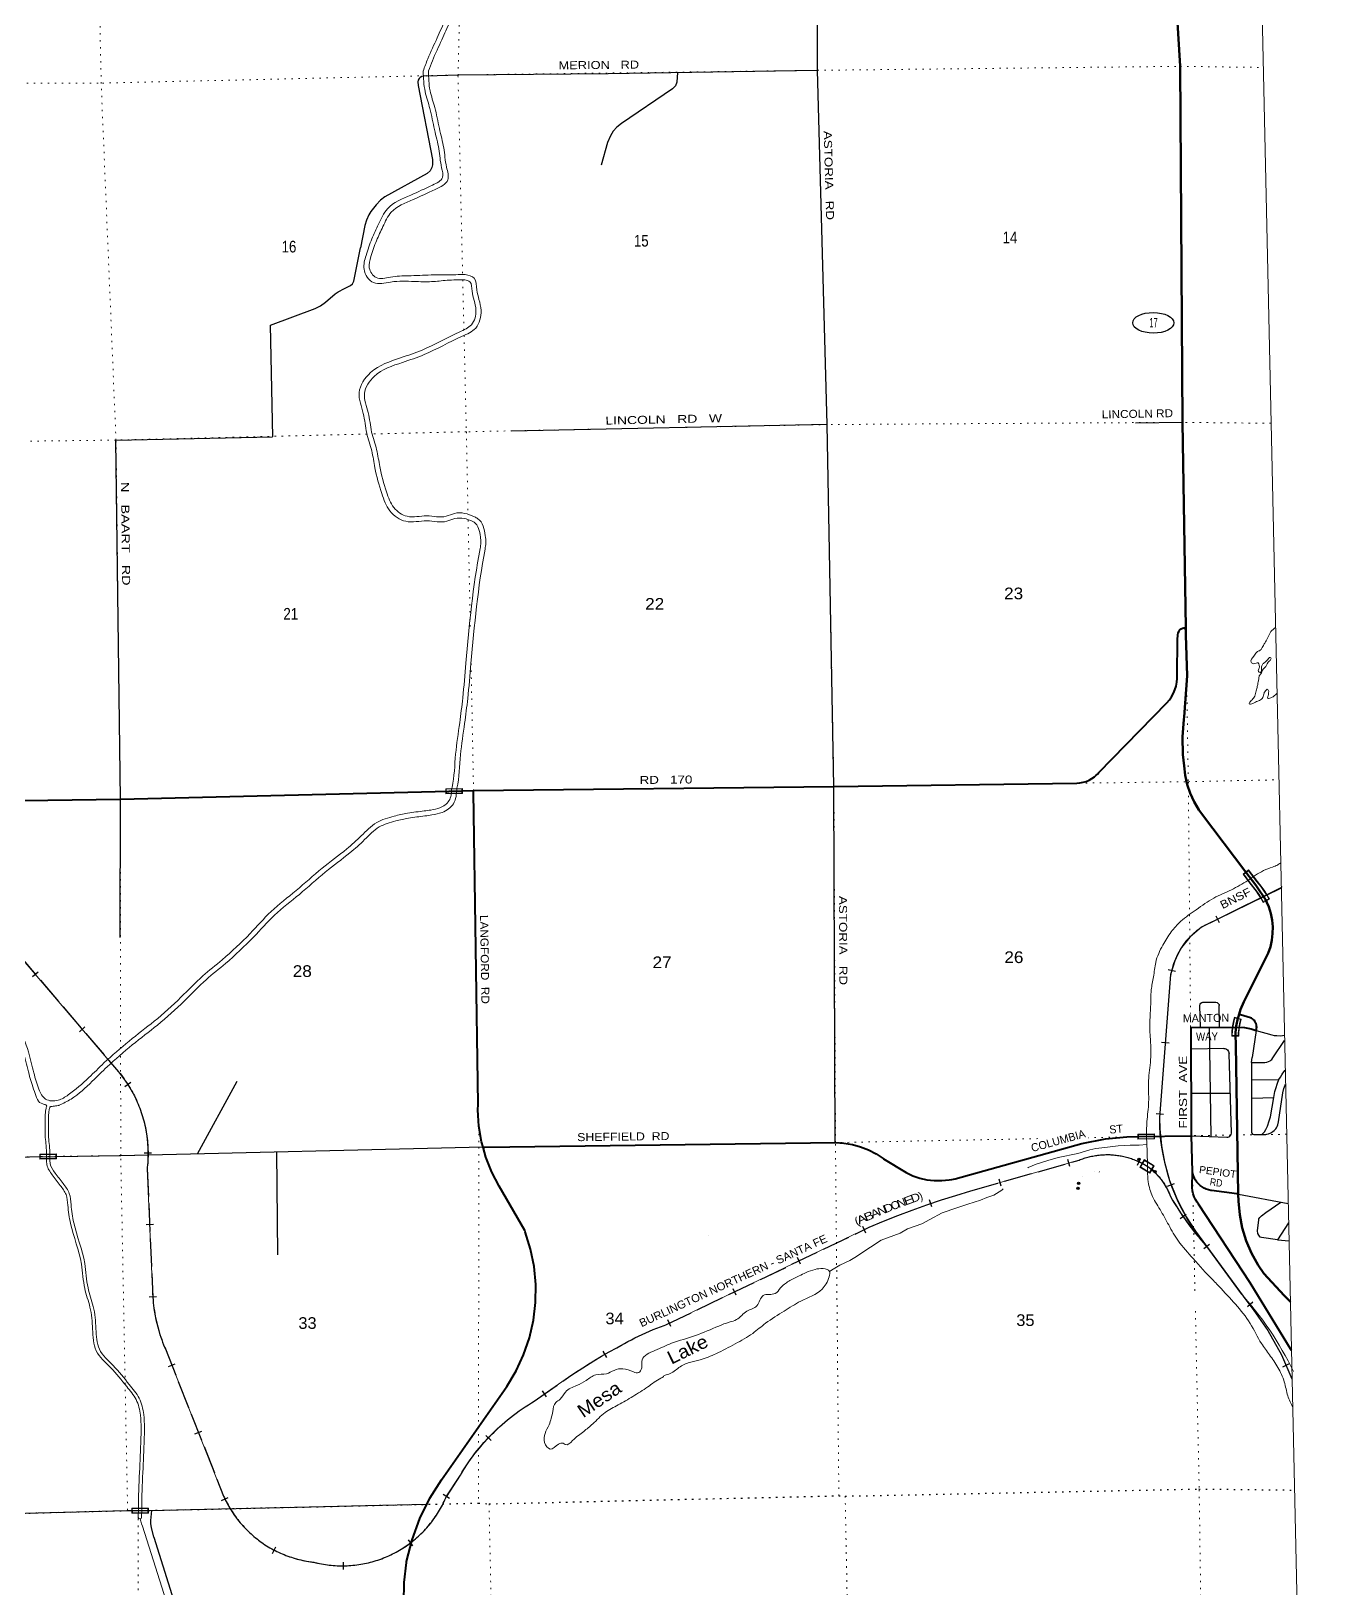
# Model space of a CAD drawing. Header units: feet. Extents: x 250644 to 505285, y -364975 to -177792.
# Drawn here: x 485836 to 505285, y -339569 to -316215 of the extents above; entities that cross this region are included whole.
import ezdxf
from ezdxf.enums import TextEntityAlignment as Align

# ---------------------------------------------------------------- set-up
doc = ezdxf.new("R2010")
doc.units = ezdxf.units.FT
doc.header["$LTSCALE"] = 70
doc.header["$PDMODE"] = 32
doc.header["$PDSIZE"] = 35
doc.linetypes.add('DOTTED', pattern=[1.5, 0.3, -1.2])
doc.linetypes.add('LONG_DASHED', pattern=[7.5, 6, -1.5])
for name, color, linetype, lineweight in [('17', 7, 'Continuous', 25), ('23', 7, 'Continuous', 70), ('25', 7, 'Continuous', 25), ('26', 7, 'Continuous', 40), ('29', 7, 'Continuous', 25), ('31', 7, 'Continuous', 13), ('34', 7, 'Continuous', 25), ('39', 7, 'Continuous', 13), ('4', 7, 'Continuous', 13), ('59', 7, 'Continuous', 13), ('6', 7, 'DOTTED', 25), ('61', 7, 'Continuous', 13), ('63', 7, 'Continuous', 25), ('7', 7, 'DOTTED', 13)]:
    doc.layers.add(name, color=color, linetype=linetype, lineweight=lineweight)
for name, color, linetype in [('27', 7, 'Continuous'), ('30', 7, 'Continuous'), ('41', 7, 'Continuous')]:
    doc.layers.add(name, color=color, linetype=linetype)

msp = doc.modelspace()

# ---------------------------------------------------------------- linework, layer by layer
at = {"layer": '17'}
msp.add_ellipse((502667.07, -320587.94), major_axis=(-309.24, 1), ratio=0.500121, dxfattribs=at)
at = {"layer": '23'}
for points in [[(503155.08, -325157.84), (503104.83, -322079.92), (503069.48, -316742.37), (502967.77, -315103.2)], [(503953.85, -330954.47), (503975.23, -330885.07), (504025.65, -330767.02), (504324.87, -330168.5), (504347.54, -330128.04), (504390, -330036.53), (504422.67, -329941.08), (504445.17, -329842.74), (504457.28, -329742.59), (504458.85, -329641.72), (504449.86, -329541.23), (504430.43, -329442.24), (504400.75, -329345.82), (504371.82, -329278.03), (504358.28, -329246.31), (504203.37, -329017.97), (504055.82, -328823.26), (503389.01, -327943.91), (503351.26, -327890.09), (503279.55, -327769.04), (503220.88, -327641.15), (503175.91, -327507.84), (503145.11, -327370.55), (503128.83, -327230.8), (503110.08, -327059.18), (503104.32, -326797.16), (503125.98, -326535.98), (503131.46, -326493.77), (503176.28, -325881.93), (503156.89, -325268.76), (503155.08, -325157.84)], [(503942.28, -333651.22), (503903.88, -331419.43), (503903.47, -331395.68), (503902.81, -331369.43), (503901.25, -331307.03), (503901.2, -331226.31), (503912.02, -331132.59), (503935.69, -331014.74), (503942.98, -330989.74), (503953.85, -330954.47)], [(504723.35, -335268.02), (504629.16, -335172.83), (504327.43, -334839.56), (504241.48, -334714.55), (504142.44, -334537.81), (504062.41, -334351.69), (504002.28, -334158.23), (503962.7, -333959.54), (503944.11, -333757.8), (503942.28, -333651.22)]]:
    msp.add_lwpolyline(points, dxfattribs=at)
at = {"layer": '25'}
msp.add_lwpolyline([(503105.2, -325165.43), (503123.85, -325169.47), (503135.34, -325175.66), (503146.83, -325185.39), (503155.9, -325207.83)], dxfattribs=at)
at = {"layer": '26'}
msp.add_line((492304.75, -327604.34), (492471.77, -327600.26), dxfattribs=at)
for points in [[(492471.77, -327600.26), (497876.53, -327540.51), (501519.15, -327491.03), (501566.87, -327486.55), (501613.85, -327477.1), (501659.6, -327462.8), (501703.59, -327443.79), (501745.36, -327420.29), (501784.45, -327392.55), (501802.73, -327376.46), (501827.82, -327353.48), (501852.13, -327328.57), (502871.04, -326284.72), (502908.93, -326240.95), (502942.04, -326193.47), (502970, -326142.79), (502992.51, -326089.46), (503009.32, -326034.07), (503020.25, -325977.22), (503025.18, -325919.55), (503024.05, -325861.67), (503022.69, -325845.88), (503029.37, -325364.37), (503029.72, -325339.25), (503035.76, -325264.18), (503041.92, -325234.39), (503054.24, -325210.76), (503067.19, -325192.94), (503083.24, -325177.92), (503104.54, -325165.57), (503127.01, -325160.88), (503155.08, -325157.84)], [(473019.32, -328020.16), (476266.39, -327903.96), (481725.14, -327805.67), (487173.99, -327729.55), (492304.88, -327604.33)], [(492615.21, -332947.41), (492592.82, -332867.29), (492552.77, -332630.8), (492537.65, -332391.43), (492538.5, -332299.96), (492472.12, -327625.26), (492471.77, -327600.26)], [(503241.99, -332774.66), (503236.36, -331154.3), (503854.7, -331146.14)], [(503854.7, -331146.14), (504036.07, -331151.59), (504111.79, -331165.87), (504134.98, -331171.91), (504209.93, -331196.14), (504210.52, -331194.31), (504214.57, -331178.84), (504216.98, -331163.02), (504217.72, -331147.04), (504216.79, -331131.08), (504214.19, -331115.29), (504209.96, -331099.87), (504204.14, -331084.97), (504196.79, -331070.76), (504188, -331057.39), (504177.86, -331045.02), (504166.48, -331033.78), (504153.99, -331023.79), (504140.53, -331015.15), (504126.23, -331007.98), (503976.32, -330961.45), (503953.85, -330954.47)], [(492615.21, -332947.41), (492639.56, -332947.09), (497899.82, -332878.15), (498027.31, -332886.21), (498153.25, -332907.56), (498276.28, -332941.95), (498395.03, -332989.01), (498508.22, -333048.24), (498614.59, -333118.96), (498618.87, -333122.16), (498957.89, -333328.65), (499058.81, -333374.93), (499164.01, -333410.41), (499272.35, -333434.69), (499382.63, -333447.52), (499493.65, -333448.75), (499604.19, -333438.37), (499643.79, -333431.29), (499668.89, -333426.8), (499693.79, -333419.86), (501593.11, -332890.57), (501950.26, -332821.54), (502270.5, -332791.92), (502436.24, -332788.98), (503241.99, -332774.66)], [(503942.28, -333651.22), (503918.36, -333647.94), (503539.09, -333595.95), (503529.16, -333594.36), (503494.88, -333586.5), (503461.62, -333575.09), (503429.72, -333560.27), (503399.56, -333542.2), (503371.44, -333521.07), (503345.69, -333497.12), (503322.58, -333470.61), (503302.37, -333441.83), (503285.28, -333411.09), (503271.5, -333378.74), (503261.18, -333345.12), (503254.42, -333310.61), (503241.99, -332774.66)], [(491426.28, -339773.27), (491430.04, -339472.85), (491465.19, -339174.47), (491467.63, -339160.45), (491550.68, -338831.67), (491667.63, -338513.37), (491817.22, -338209.04), (491989.52, -337933.82), (492972.34, -336533.28), (493109.81, -336302.31), (493222.38, -336058.23), (493308.82, -335803.73), (493368.19, -335541.58), (493399.83, -335274.67), (493403.39, -335005.91), (493378.85, -334738.25), (493326.45, -334474.62), (493246.79, -334217.91), (493239.31, -334197.88), (492856.9, -333533.82), (492745.73, -333321.28), (492657.38, -333098.29), (492615.21, -332947.41)], [(504739.38, -335996.39), (504119.72, -334979.19), (503343.61, -333800.14), (503324.26, -333773.01), (503300.64, -333732.71), (503281.37, -333690.16), (503266.65, -333645.82), (503256.64, -333600.19), (503251.46, -333553.77), (503254.42, -333310.61)]]:
    msp.add_lwpolyline(points, dxfattribs=at)
at = {"layer": '29'}
for p, q in [((497774.23, -322113.05), (493040.89, -322214.31)), ((503104.83, -322079.92), (502399.64, -322092.87)), ((503373.51, -331150.87), (503363.74, -330823.78)), ((503658.51, -331150.85), (503654.3, -330821.82)), ((503537.43, -332784.65), (503509.86, -331151.93)), ((504209.93, -331196.14), (504148.05, -331603.59)), ((504458.11, -331609.43), (504637.03, -331346.53)), ((503724.58, -331466.14), (503240.67, -331478.7)), ((503840.12, -332736.24), (503802.85, -331540.14)), ((504139.26, -331678.59), (504148.05, -331603.59)), ((504139.26, -331678.59), (504138.34, -331939.02)), ((488331.85, -333046.66), (488923.6, -331958.69)), ((504137.62, -331939.03), (504139.71, -332708.16)), ((504138.34, -331939.02), (504551.56, -331932.6)), ((503236.76, -332135.41), (503821.48, -332137.98)), ((504142.83, -332210.06), (504474.43, -332203.68)), ((503241.99, -332774.66), (503768.6, -332797.1)), ((487179.24, -333073.34), (492615.58, -332944.01)), ((489513.74, -333018.92), (489528.55, -334561.12)), ((486212.62, -333085.45), (487179.24, -333073.34)), ((503943.36, -333651.37), (504690.8, -333789.07)), ((504697.19, -334079.76), (504531.6, -334334.04)), ((495995.43, -334275.55), (495995.44, -334275.55)), ((504531.6, -334334.04), (504703.2, -334352.64))]:
    msp.add_line(p, q, dxfattribs=at)
for points in [[(491761.04, -316886.29), (492251.99, -316871.96), (494488.26, -316850.36), (497628.55, -316802.37), (497627.48, -315219.82)], [(491761.04, -316886.29), (491722.46, -316890.69), (491697.98, -316897.08), (491670.3, -316909.86), (491655.38, -316923.71), (491641.55, -316948.21), (491637.29, -316975.91), (491642.61, -317030.23), (491855.53, -318138.02), (491857.67, -318217.9), (491847.02, -318257.32), (491821.47, -318307.38), (491774.62, -318346.79), (491140.1, -318700.43), (491076.23, -318750.5), (491012.35, -318819.73), (490929.31, -318920.93), (490901.63, -318968.85), (490863.3, -319048.74), (490842.01, -319126.5), (490773.87, -319463.1)], [(495528.62, -316836.49), (495519.97, -316981.23), (495498.68, -317036.63), (495456.09, -317079.23), (494689.57, -317599.03), (494621.43, -317656.56), (494563.94, -317716.21), (494523.49, -317784.38), (494480.9, -317884.5), (494387.21, -318225.36)], [(497897.24, -332873.73), (497876.53, -327540.51), (497774.23, -322113.05), (497628.55, -316802.37)], [(490096.35, -320373.22), (490177.68, -320331.22), (490252.2, -320275.83), (490396.99, -320154.4), (490441.7, -320124.58), (490535.39, -320075.58), (490626.95, -320026.58), (490654.63, -320003.15), (490675.92, -319962.67), (490773.87, -319463.1)], [(489458.78, -322297.51), (489426.95, -320620.88), (490096.35, -320373.22)], [(487172.04, -329803.64), (487173.99, -327729.55), (487108.17, -322346.02), (489456.22, -322297.56)], [(503363.74, -330823.78), (503368.46, -330801.98), (503380.17, -330786.01), (503396.14, -330776.42), (503409.98, -330774.29), (503605.87, -330772.16), (503626.1, -330777.48), (503642.07, -330791.33), (503652.72, -330807.31), (503654.3, -330821.82)], [(504209.93, -331196.14), (504446.93, -331264.28), (504482.07, -331270.67), (504521.46, -331274.93), (504571.5, -331275.99), (504604.5, -331273.86), (504635.3, -331267.92)], [(503724.58, -331466.14), (503740.01, -331468.22), (503753.85, -331473.01), (503766.1, -331479.94), (503778.87, -331490.05), (503794.31, -331511.89), (503800.7, -331525.74), (503802.85, -331540.14)], [(504139.26, -331678.59), (504338.34, -331676.49), (504368.15, -331671.17), (504395.17, -331663.58), (504418.6, -331650.8), (504429.9, -331642.41), (504442.8, -331630.04), (504458.11, -331609.43)], [(504551.56, -331932.6), (504574.16, -331895.36), (504593.32, -331863.4), (504612.49, -331836.77), (504646.89, -331794.26)], [(504295.75, -332757.65), (504356.45, -332756.05), (504371.35, -332753.38), (504396.91, -332745.93), (504427.78, -332732.08), (504459.19, -332713.97), (504481.01, -332695.86), (504504.43, -332671.89), (504515.08, -332657.51), (504523.59, -332639.41), (504533.71, -332614.37), (504545.95, -332568.04), (504611.96, -332133.45), (504624.73, -332069.54), (504632.72, -332043.42), (504651.49, -332003.19)], [(504474.43, -332203.68), (504492.18, -332112.66), (504504.96, -332066.86), (504530.51, -331985.9), (504551.56, -331932.6)], [(504295.75, -332757.65), (504334.09, -332715.04), (504356.45, -332680.95), (504379.87, -332630.89), (504407.55, -332553.13), (504424.58, -332491.35), (504474.43, -332203.68)], [(503768.6, -332797.1), (503784.2, -332795.99), (503799.64, -332792.26), (503815.61, -332783.21), (503825.19, -332773.09), (503834.77, -332756.04), (503840.12, -332736.24)], [(504139.71, -332708.16), (504142.45, -332726.76), (504145.64, -332738.48), (504155.22, -332750.19), (504161.61, -332753.39), (504173.32, -332756.58), (504295.75, -332757.65)], [(477707.71, -333225.74), (481764.49, -333141.2), (486214.26, -333085.44)], [(504531.6, -334334.04), (504290.46, -334302.72), (504269.16, -334294.2), (504250, -334268.63), (504235.1, -334243.07), (504228.71, -334202.59), (504247.87, -334036.42), (504252.13, -334021.51), (504264.91, -334000.2), (504292.59, -333976.77), (504356.47, -333927.77), (504580.04, -333772.25)], [(478715.97, -338587.72), (481860.35, -338510.46), (482126.29, -338527.89), (487277.98, -338394.67), (487591.72, -338392.94), (491768.13, -338301.31)], [(487675.41, -338793.26), (487639.39, -338650.85), (487630.87, -338595.46), (487633, -338544.33), (487648.04, -338391.7)], [(487675.41, -338793.26), (488725.59, -342135.63), (488733.85, -342212.9), (488731.64, -342426.78)]]:
    msp.add_lwpolyline(points, dxfattribs=at)
at = {"layer": '31'}
for p, q in [((485963.76, -333052.35), (486213.74, -333048.82)), ((486213.74, -333048.82), (486214.8, -333123.81)), ((487345.81, -338436.45), (487344.85, -338361.46)), ((487595.79, -338433.28), (487345.81, -338436.45))]:
    msp.add_line(p, q, dxfattribs=at)
for points in [[(486214.8, -333123.81), (485964.82, -333127.34), (485963.76, -333052.35)], [(487344.85, -338361.46), (487594.83, -338358.29), (487595.79, -338433.28)]]:
    msp.add_lwpolyline(points, dxfattribs=at)
for points in [[(485971.86, -333060.23), (486205.85, -333056.92), (486206.69, -333115.92), (485972.7, -333119.23)], [(487586.93, -338366.38), (487587.69, -338425.38), (487353.7, -338428.35), (487352.94, -338369.35)]]:
    msp.add_lwpolyline(points, close=True, dxfattribs=at)
at = {"layer": '34', "lineweight": 13}
for p, q in [((504600.31, -329041.99), (503595.13, -329545.02)), ((485632.95, -330045.71), (487146.35, -331818.45)), ((502916.65, -330503.64), (502758.05, -332533.03)), ((499932.34, -333603.01), (501554.69, -333141.87)), ((487574.44, -333267.39), (487655.42, -335076.22)), ((501611.59, -333391.26), (501611.59, -333391.25)), ((501782.56, -333315.06), (501782.56, -333315.05)), ((501853.87, -333319.39), (501859.1, -333310.94)), ((501533.13, -333535.92), (501533.12, -333535.92)), ((495355.02, -335612.98), (498407.03, -334147.82)), ((503227.2, -334106.2), (503967.76, -335127.23)), ((487848.56, -335972.54), (488722.01, -338179.49)), ((493379.8, -336757.36), (493945.68, -336361.82)), ((492063.63, -338188.34), (492274.35, -337863.55))]:
    msp.add_line(p, q, dxfattribs=at)
at = {"layer": '34'}
for p, q in [((503603.23, -329478.22), (503652.73, -329577.14)), ((502890.97, -330284.06), (502998.92, -330308.18)), ((502792.47, -331372.45), (502902.74, -331381.07)), ((502711.53, -332441.6), (502821.81, -332450.22)), ((502880.7, -333530.1), (502984.66, -333492.32)), ((503422.85, -334467.07), (503512.39, -334402.13)), ((503972.3, -335130.56), (503972.96, -335131.28)), ((504077.71, -335337.21), (504162.24, -335265.87)), ((504611.79, -336240.34), (504709.92, -336189.29))]:
    msp.add_line(p, q, dxfattribs=at)
msp.add_lwpolyline([(504584.36, -329065.62), (503390.4, -329650.08), (503213.52, -329799.43), (503090.07, -329954.3), (503034.79, -330052.02), (502988.73, -330151.58), (502926.08, -330356.22), (502762.09, -332502.29), (502763.94, -332671.89), (502789.73, -332928.19), (502837.64, -333173.38), (502911.33, -333444.42), (503025.57, -333733.88), (503160.07, -333992), (503300.1, -334207.71), (504016.85, -335179.31), (504177.16, -335397.81), (504387.21, -335694.65), (504589.89, -336059.7), (504747.41, -336418.3)], dxfattribs=at)
at = {"layer": '34', "lineweight": 13}
for centre, radius, start, end in [((503974.3, -330532.79), 1058.05, 110.99992, 178.42085), ((485677.54, -333040.12), 1910.46, 353.16785, 39.75175), ((505715.17, -332507.69), 2957.23, 180.49081, 212.72041), ((501975.64, -334179.03), 1119.33, 56.26096, 112.09081), ((502032.46, -334008.39), 947.08, 20.63851, 53.38457), ((503614.87, -346320.64), 13240.06, 106.14895, 113.16246), ((506664.98, -331553.83), 4304.86, 209.51422, 221.81332), ((489983.51, -335043.53), 2328.31, 180.80445, 203.51599), ((500530.35, -338309.83), 4684.52, 25.23699, 42.79568), ((496446.48, -338868.42), 3433.54, 108.5348, 120.92258), ((498152.33, -342582.39), 7509.43, 117.52418, 124.06841), ((494978.05, -339459.99), 3139.84, 120.5987, 149.43964), ((490261.13, -337496.65), 1683.8, 203.92476, 263.66051), ((490501.37, -337528.79), 1695.78, 255.44522, 337.11177)]:
    msp.add_arc(centre, radius, start, end, dxfattribs=at)
at = {"layer": '34'}
for p in [(501546.25, -333490.06), (501535.45, -333562.48)]:
    msp.add_point(p, dxfattribs=at)
at = {"layer": '39'}
for p, q in [((500783.17, -333256.65), (500788.15, -333252.45)), ((487444.6, -338358.9), (487442.49, -338496.69)), ((487497.22, -338365.92), (487492.49, -338497.32))]:
    msp.add_line(p, q, dxfattribs=at)
for points in [[(502571.2, -332907.99), (502457.31, -332914.68), (502320.69, -332917.64), (502141.94, -332928.92), (501939.16, -332952.42), (501807.34, -332968.88), (501713.87, -332986.4), (501533.9, -333043.61), (501238.95, -333103.9), (501084.53, -333147.15), (500912.1, -333200.57), (500788.15, -333252.45)], [(497812.88, -334810.65), (497862.89, -334778.17), (497966.93, -334715.19), (498115.13, -334643.87), (498191.2, -334603.18), (498423.18, -334444.92), (498587.21, -334339.35), (498869.79, -334234.96), (498977.84, -334169.95), (499196.33, -334094.12), (499314.46, -334033.05), (499502.64, -333933.34), (499719.11, -333855.52), (499885.5, -333800.14), (500077.39, -333740.74), (500170.86, -333699.84), (500276.02, -333664.79), (500396.41, -333589.73), (500413.97, -333573.74)], [(487503.45, -338627.78), (487488.73, -338595.66), (487480.06, -338553.4), (487472.48, -338520.89)], [(487503.45, -338627.78), (488637.56, -342190.46), (488635.35, -342449.54), (488919.85, -343703.96)]]:
    msp.add_lwpolyline(points, dxfattribs=at)
msp.add_arc((487467.54, -338494.88), 25.09, 184.11814, 354.43054, dxfattribs=at)
for points in [[(491715.62, -316813.64), (491785.31, -316629.19), (491926.8, -316314.67), (492052.99, -316037.34), (492215.9, -315753.41), (492332.12, -315559.41), (492389.28, -315447.16), (492455.35, -315331.62)], [(491796.26, -316812.43), (491854.65, -316657.85), (491995.13, -316345.59), (492119.8, -316071.61), (492280.6, -315791.35), (492397.78, -315595.74), (492455.26, -315482.88), (492542.84, -315329.82)], [(492341.19, -319942.48), (492075.3, -319950.89), (491840.46, -319970.46), (491584.1, -319968.5), (491228.12, -319976.38), (490971.46, -319985.36), (490829.36, -319783.89), (490859.64, -319576.33), (490945.89, -319328.67), (491045.79, -319110.74), (491180.6, -318876.67), (491529.12, -318673.78), (491855.61, -318522.71), (492007.26, -318408.96), (491992.31, -318262.15), (491950.79, -317979.83), (491885, -317691.55), (491816.87, -317376.51), (491745.63, -317121.84), (491715.62, -316813.64)], [(492347.28, -319863.52), (492065.52, -319868.7), (491834.59, -319870.65), (491493.44, -319883.53), (491224.31, -319901.47), (491009.37, -319908.99), (490907.89, -319765.11), (490932.82, -319594.24), (491015.55, -319356.69), (491112.52, -319145.16), (491235.61, -318931.43), (491563.81, -318740.37), (491894.28, -318587.45), (492086.17, -318443.53), (492066.75, -318252.89), (492024.56, -317966.01), (491958.22, -317675.28), (491889.7, -317358.46), (491819.62, -317107.93), (491796.26, -316812.43)], [(492143.87, -327572.76), (492148.27, -327553.43), (492202.64, -327054.53), (492263.72, -326583.71), (492309.15, -326211.22), (492357.75, -325688.7), (492568.99, -323972.55), (492581.33, -323883.65), (492574.21, -323795.98), (492478.96, -323578.07), (492459.76, -323567.18), (492191.96, -323522.4), (492073.07, -323563.57), (491769.8, -323557.33), (491454.78, -323563.83), (491217.79, -323408.3), (491095.76, -323148.87), (490992.2, -322760.82), (490944.28, -322506.58), (490870.01, -322241.71), (490817.21, -321947.93), (490755.67, -321634.26), (490927.87, -321334.12), (491376.62, -321112.34), (491699.66, -320995.49), (492263.68, -320723.65), (492440.23, -320616.45), (492507, -320397.89), (492479.35, -320252.64), (492448.56, -320111.84), (492416.05, -319973.33), (492341.3, -319942.26)], [(492221.44, -327569.89), (492222.36, -327565.85), (492277.12, -327063.42), (492338.13, -326593.07), (492383.73, -326219.23), (492432.32, -325696.76), (492643.36, -323982.29), (492656.75, -323885.8), (492647.95, -323777.42), (492537.68, -323525.16), (492485.23, -323495.4), (492185.48, -323445.27), (492061.2, -323488.31), (491769.8, -323482.31), (491476.48, -323488.37), (491276.64, -323357.22), (491166.49, -323123.03), (491065.38, -322744.18), (491017.38, -322489.48), (490943.19, -322224.91), (490890.92, -321934.08), (490834.66, -321647.3), (490981.56, -321391.24), (491406.08, -321181.44), (491728.77, -321064.72), (492299.51, -320789.64), (492503.6, -320665.71), (492584.14, -320402.08), (492552.84, -320237.62), (492521.71, -320095.26), (492480.29, -319918.82), (492347.28, -319863.52)], [(504522.57, -326144.47), (504497.78, -326164.94), (504475.82, -326185.18), (504413.75, -326215.73), (504383.64, -326219.96), (504385.46, -326193.84), (504397.11, -326135.52), (504390.79, -326093.39), (504374.62, -326079.45), (504362.64, -326091.58), (504338.72, -326117.86), (504321, -326170.19), (504289.29, -326232.67), (504233.21, -326259.17), (504159.12, -326295.83), (504106.92, -326302.22), (504124.74, -326263.94), (504170.61, -326215.42), (504202.28, -326146.92), (504219.82, -326068.48), (504233.5, -326014.16), (504241.23, -325969.93), (504250.9, -325915.64), (504262.64, -325871.38), (504282.58, -325849.15), (504306.31, -325794.76), (504354.17, -325742.21), (504375.98, -325699.89), (504379.93, -325689.82), (504429.75, -325631.24), (504431.6, -325609.13), (504409.49, -325607.28), (504385.56, -325633.55), (504357.63, -325661.86), (504329.67, -325686.16), (504297.76, -325720.52), (504290.07, -325770.78), (504280.39, -325823.06), (504270.4, -325831.16), (504244.17, -325815.28), (504253.86, -325765), (504257.59, -325722.81), (504239.25, -325686.79), (504173.03, -325699.3), (504134.68, -325675.46), (504174.25, -325586.83), (504214.04, -325530.32), (504252.06, -325507.97), (504272.08, -325497.79), (504293.98, -325467.51), (504325.74, -325413.07), (504349.57, -325372.74), (504389.24, -325298.16), (504430.87, -325217.54), (504500.68, -325155.66)], [(488702.81, -330138.46), (489118.8, -329744.95), (489433.5, -329415.84), (489809.9, -329099.57), (490200.35, -328764.68), (490569.46, -328475.41), (490787.73, -328280.3), (491018.29, -328080.6), (491282.28, -327984.13), (491483, -327938.79), (491732.87, -327906.56), (491831.23, -327892.37), (491966.63, -327859.74), (492102.56, -327754.34), (492144.24, -327571.16)], [(488752.52, -330194.67), (489171.71, -329798.14), (489484.88, -329470.63), (489858.44, -329156.75), (490247.92, -328822.69), (490617.63, -328532.94), (490837.28, -328336.61), (491056.98, -328146.31), (491303.5, -328056.23), (491496.09, -328012.72), (491743.02, -327980.87), (491845.4, -327966.1), (491999.86, -327928.88), (492169.73, -327797.16), (492221.44, -327569.89)], [(504578.73, -328683.36), (504529.72, -328717.15), (504455.58, -328747.79), (504321.33, -328800.94), (504085.31, -328949.25)], [(504085.31, -328949.25), (503839.08, -329087.45), (503574.71, -329211.8), (503310.7, -329386.34), (503078.83, -329560.66), (502935.28, -329720.31), (502810.07, -329917.99), (502703.37, -330175.78), (502670.73, -330392.89), (502635.94, -330589.94), (502627.64, -330839.01), (502615.02, -331045.95), (502620.74, -331288.9), (502627.21, -331638.28), (502595.23, -331949.78), (502597.48, -332271.07), (502571.38, -332562.44), (502566.27, -332826.12)], [(486926.34, -331684.2), (487304.92, -331355.36), (487681.92, -331058.05), (488082.34, -330700.42), (488410.67, -330379.84), (488702.81, -330138.46)], [(486974.16, -331742.32), (487352.49, -331413.36), (487730.17, -331115.52), (488133.54, -330755.25), (488460.84, -330435.68), (488752.52, -330194.67)], [(481470.37, -333077.55), (481486.12, -333003.98), (481503.53, -332707.92), (481493.32, -332434.49), (481550.86, -332234.78), (481762.76, -331915.4), (481939.96, -331667.48), (482107.63, -331495.56), (482254.71, -331254.66), (482437.58, -331026.64), (482673.61, -330859.26), (483098.27, -330589.1), (483351.37, -330479.19), (483821.91, -330326.31), (484177.05, -330274.26), (484533.41, -330257.11), (484930.05, -330358.14), (485216.13, -330608.5), (485433.65, -330822.86), (485639.19, -331131.56), (485795.19, -331519.7), (485876.5, -331833.37), (485952.8, -332079.37), (486052.58, -332225.14), (486238.58, -332243.8), (486391.79, -332162.47), (486701.18, -331904.06), (486926.34, -331684.2)], [(481548.03, -333073.07), (481560.66, -333014.09), (481578.61, -332708.72), (481568.72, -332443.7), (481619.73, -332266.63), (481824.53, -331957.95), (481997.65, -331715.75), (482167.23, -331541.87), (482316.22, -331297.84), (482489.52, -331081.75), (482715.46, -330921.53), (483133.55, -330655.54), (483377.95, -330549.41), (483839.06, -330399.6), (484184.31, -330349), (484525.79, -330332.56), (484894.16, -330426.39), (485165.07, -330663.48), (485375.5, -330870.86), (485572.48, -331166.7), (485723.8, -331543.19), (485804.34, -331853.9), (485884.52, -332112.4), (486010.39, -332296.28), (486011.6, -332296.4)], [(486257.93, -332318.44), (486433.86, -332225.05), (486751.49, -331959.76), (486974.16, -331742.32)], [(486011.6, -332296.4), (486033.51, -332305.28), (486053.66, -332313.34), (486065.17, -332322.55), (486070.72, -332328.41)], [(486257.93, -332318.44), (486239.01, -332323.7), (486202.17, -332327.73), (486165.9, -332332.33), (486133.09, -332338.09), (486117.55, -332342.12)], [(486070.72, -332328.41), (486056.14, -332380.81), (486046.14, -332483.71), (486044.8, -332586.31), (486043.63, -332708.54), (486050.64, -332833.45), (486061.45, -332954.66), (486066.86, -333128.94)], [(486117.55, -332342.12), (486105.48, -332390), (486096.11, -332486.46), (486094.8, -332586.88), (486093.64, -332707.38), (486100.52, -332829.83), (486111.43, -332952.26), (486116.83, -333127.73)], [(502566.27, -332826.11), (502574.25, -332972.1), (502578.27, -333309.1)], [(486066.86, -333128.94), (486071.93, -333208.95), (486152.19, -333362.27), (486272.98, -333519.57), (486359.85, -333658.94), (486385.5, -333817.18), (486425.95, -334090.57), (486590.86, -334699.56), (486639.68, -335066.96), (486717.92, -335345.28), (486758.1, -335675.72), (486812.99, -335999.29), (487026.52, -336251.36), (487268.36, -336535.33), (487410.06, -336732.22), (487474.03, -336964), (487480.66, -337349.81), (487467.04, -337689.91), (487446.65, -338226.87), (487444.56, -338362.74)], [(486116.77, -333125.88), (486121.16, -333195.18), (486194.48, -333335.25), (486314.12, -333491.05), (486407.6, -333641.02), (486434.91, -333809.52), (486474.98, -334080.34), (486639.99, -334689.69), (486688.78, -335056.85), (486767.09, -335335.44), (486807.59, -335668.52), (486859.99, -335977.42), (487064.63, -336218.99), (487307.75, -336504.47), (487455.87, -336710.28), (487523.91, -336956.81), (487530.68, -337350.38), (487517, -337691.86), (487496.64, -338228.2), (487494.5, -338366.97)], [(502578.27, -333309.1), (502591.77, -333465.99), (502657.63, -333688.45), (502785.78, -333910.46), (502913.99, -334142.52), (503066.38, -334384.45), (503295.3, -334649.95), (503435.77, -334811.9)], [(495316.26, -336390.43), (495282.23, -336408.74), (495084.23, -336540.65), (494860.19, -336684.79), (494642.05, -336810.82), (494443.93, -336926.67), (494258.25, -337096.65), (494124.4, -337208.04), (493956.58, -337345.76), (493846.49, -337406.78), (493816.21, -337386.91), (493747.98, -337399.43), (493619.9, -337472.62), (493536.83, -337374.8), (493603.29, -337109.25), (493658.16, -336910.06), (493705.44, -336775.18), (493769.4, -336726.53), (493849.01, -336617.54), (494017.11, -336519.97), (494161.26, -336444.66), (494305.33, -336359.32), (494463.97, -336344.15), (494578.14, -336293.15), (494710.59, -336268.13), (494869.67, -336317.23), (494948.1, -336326.72), (494993.82, -336256.12), (495001, -336133.57), (495192.93, -335995.67), (495441.34, -335887.5), (495800.19, -335770.54), (496148.84, -335629.54), (496307.16, -335570.2), (496417.4, -335531.28), (496571.24, -335405.7), (496721.38, -335324.32), (496816.75, -335171.03), (496995.37, -335139.67), (497075.16, -335056.77), (497199.05, -334957.51), (497353.21, -334878.11), (497459.35, -334827.17), (497593.65, -334780.05), (497714.12, -334767.16), (497812.87, -334808.64), (497805.39, -334889.02), (497698.2, -335076.53), (497379.96, -335255.47), (497131.84, -335403.8), (496851.81, -335586.49), (496657.97, -335738.45), (496397.84, -335894.9), (496107.53, -336043.52), (495869.04, -336133.54), (495712.6, -336174.8), (495552.38, -336250.22), (495400.37, -336349.68), (495327.15, -336377.1), (495310.27, -336396.4)], [(503435.77, -334811.9), (503520.06, -334895.39), (503653.65, -335035.03), (503898.66, -335302.43), (504119.69, -335590.07), (504288.57, -335890.12), (504410.32, -336059.97), (504534.21, -336247.88), (504632.18, -336466.09), (504683.88, -336674.58), (504758.92, -336850.1)]]:
    msp.add_spline(points, degree=3, dxfattribs=at)
at = {"layer": '4'}
msp.add_lwpolyline([(250643.67, -181929.51), (281972.62, -181563.19), (313301.03, -181153.78), (344628.85, -180701.28), (375956.02, -180205.69), (407282.48, -179667), (438608.16, -179085.23), (469933.03, -178460.36), (501256.99, -177792.42), (505285.47, -360804.74), (473709.75, -361478.06), (442133.15, -362107.94), (410555.7, -362694.39), (378977.49, -363237.41), (347398.55, -363736.98), (315818.96, -364193.12), (284238.76, -364605.82), (252658.03, -364975.08)], close=True, dxfattribs=at)
msp.add_lwpolyline([(250643.67, -181929.51), (281972.62, -181563.19), (313301.03, -181153.78), (344628.85, -180701.28), (375956.02, -180205.69), (407282.48, -179667), (438608.16, -179085.23), (469933.03, -178460.36), (501256.99, -177792.42), (505285.47, -360804.74), (473709.75, -361478.06), (442133.15, -362107.94), (410555.7, -362694.39), (378977.49, -363237.41), (347398.55, -363736.98), (315818.96, -364193.12), (284238.76, -364605.82), (252658.03, -364975.08)], close=True, dxfattribs=at)
at = {"layer": '59'}
for p, q in [((504012.7, -328854.88), (504096.3, -328791.36)), ((504023.88, -328856.41), (504094.77, -328802.55)), ((504410.17, -329227.72), (504313.35, -329276.97)), ((503883.96, -331000.21), (503984.87, -331027.53)), ((503889.78, -331010.07), (503975.41, -331033.26)), ((503947.78, -331282.78), (503843.7, -331280.34))]:
    msp.add_line(p, q, dxfattribs=at)
for points in [[(504094.77, -328802.55), (504221.51, -328968.83), (504279.93, -329038.86), (504332.11, -329112.75), (504368.89, -329170.87), (504399.09, -329224.37), (504316.86, -329266.2)], [(504096.3, -328791.36), (504227.77, -328963.84), (504286.28, -329033.98), (504338.76, -329108.3), (504375.76, -329166.76), (504410.17, -329227.72)], [(504012.7, -328854.88), (504115.07, -328990.56), (504207.99, -329107.47), (504246.7, -329161.75), (504285.42, -329221.88), (504313.35, -329276.97)], [(504316.86, -329266.2), (504292.37, -329217.9), (504253.32, -329157.26), (504214.38, -329102.66), (504121.4, -328985.66), (504023.88, -328856.41)], [(503883.96, -331000.21), (503871.17, -331052.38), (503856.54, -331127.54), (503847.07, -331203.53), (503843.7, -331280.34)], [(503852.05, -331272.53), (503855.05, -331204.2), (503864.44, -331128.8), (503878.99, -331054.1), (503889.78, -331010.07)], [(503975.41, -331033.26), (503962.26, -331092.58), (503948.41, -331170.69), (503941.48, -331238.05), (503940.09, -331274.6), (503852.05, -331272.53)], [(503984.87, -331027.53), (503970.11, -331094.14), (503956.34, -331171.8), (503949.46, -331238.61), (503947.78, -331282.78)]]:
    msp.add_lwpolyline(points, dxfattribs=at)
at = {"layer": '6'}
for points in [[(487598.23, -338393.68), (492544.54, -338283.39), (492703.35, -338294.33), (497950.95, -338173.43), (498045.43, -338178.79), (503348.43, -338071.55), (504785.42, -338087.74)], [(482126.29, -338527.89), (487277.98, -338394.67), (487591.72, -338392.94)]]:
    msp.add_lwpolyline(points, dxfattribs=at)
at = {"layer": '61'}
for p, q in [((492055.49, -327647.56), (492054.39, -327572.57)), ((492133.58, -327646.42), (492055.49, -327647.56)), ((492305.46, -327643.91), (492136.36, -327646.38)), ((502437.64, -332828.22), (502436.39, -332753.23)), ((502687.61, -332824.05), (502437.64, -332828.22))]:
    msp.add_line(p, q, dxfattribs=at)
for points in [[(492054.39, -327572.57), (492304.36, -327568.92), (492305.46, -327643.91)], [(492062.5, -327580.44), (492296.48, -327577.03), (492297.34, -327636.03), (492136.24, -327638.38)], [(492133.46, -327638.42), (492063.36, -327639.44), (492062.5, -327580.44)], [(502436.39, -332753.23), (502686.36, -332749.06), (502687.61, -332824.05)]]:
    msp.add_lwpolyline(points, dxfattribs=at)
msp.add_lwpolyline([(502678.49, -332757.18), (502444.51, -332761.09), (502445.5, -332820.09), (502679.48, -332816.18)], close=True, dxfattribs=at)
at = {"layer": '63'}
for p, q in [((485855.43, -330388.72), (485939.56, -330316.9)), ((486558.43, -331216.21), (486642.56, -331144.39)), ((487239.25, -332035.25), (487331.46, -331974.16)), ((487531.81, -333032.95), (487642.42, -333032.81)), ((501415.46, -333237.06), (501385.22, -333130.67)), ((502429.66, -333217.66), (502477.63, -333118)), ((500384.82, -333532.73), (500354.58, -333426.33)), ((499347.46, -333843.68), (499312.24, -333738.83)), ((503068.13, -334015.1), (503159.71, -333953.06)), ((487558.44, -334106.11), (487668.93, -334101.16)), ((498356.72, -334234.21), (498308.85, -334134.5)), ((497376.75, -334701.76), (497328.88, -334602.05)), ((496411.28, -335168.15), (496363.41, -335068.43)), ((487603.81, -335191.8), (487714.22, -335185.17)), ((495431.31, -335635.7), (495383.44, -335535.98)), ((494471.77, -336101.35), (494417.36, -336005.05)), ((487895.08, -336235.47), (487997.93, -336194.76)), ((493567.36, -336691.53), (493503.99, -336600.88)), ((488292.23, -337246.03), (488395.07, -337205.32)), ((492734.99, -337343.77), (492654.21, -337268.21)), ((492109.11, -338216.54), (492016.32, -338156.33)), ((488693.03, -338244.44), (488792.8, -338196.7)), ((491562.46, -338922.77), (491495.91, -338834.42)), ((489456.08, -339039.07), (489507.36, -338941.07)), ((490519.89, -339277.9), (490518.42, -339167.3))]:
    msp.add_line(p, q, dxfattribs=at)
at = {"layer": '63', "lineweight": 13}
for p, q in [((502448.73, -333133.22), (502443.5, -333129.31)), ((502698.17, -333313.77), (502443.5, -333155.97)), ((502451.54, -333130.43), (502451.53, -333130.42)), ((502464.65, -333246.19), (502531.85, -333134.24)), ((502464.93, -333245.72), (502615.36, -333335.98)), ((502531.85, -333134.24), (502682.24, -333224.5)), ((502615.09, -333336.42), (502682.24, -333224.5)), ((502690.97, -333315.75), (502690.97, -333315.74)), ((502694.4, -333318.81), (502690.97, -333315.75))]:
    msp.add_line(p, q, dxfattribs=at)
at = {"layer": '63', "linetype": 'LONG_DASHED'}
for points in [[(485633.79, -330044.99), (487147.19, -331817.74), (487168.44, -331843.59), (487188.97, -331869.77), (487209.07, -331896.32), (487228.99, -331923.26), (487248.21, -331950.54), (487266.85, -331978.05), (487285.32, -332005.94), (487303.1, -332034.18), (487320.3, -332062.64), (487337.19, -332091.61), (487353.38, -332120.65), (487369.29, -332149.94), (487384.6, -332179.72), (487399.24, -332209.56), (487413.43, -332239.78), (487427.21, -332270.09), (487440.39, -332300.89), (487453.04, -332331.64), (487465.11, -332362.88), (487476.62, -332394.08), (487487.71, -332425.64), (487498.11, -332457.27), (487507.94, -332489.12), (487517.36, -332521.07), (487526.06, -332553.36)], [(487526.06, -332553.36), (487534.36, -332585.75), (487541.96, -332618.21), (487549.15, -332650.77), (487555.51, -332683.52), (487561.44, -332716.37), (487566.85, -332749.17), (487571.69, -332782.19), (487575.84, -332815.29), (487579.43, -332848.6), (487582.64, -332881.75), (487585.01, -332915.08), (487586.83, -332948.37), (487588.24, -332981.75), (487589, -333014.95), (487589.04, -333048.48), (487588.69, -333081.83), (487587.53, -333115.12), (487586.11, -333148.38), (487583.85, -333181.83), (487581.08, -333214.97), (487577.76, -333248.06), (487575.54, -333267.43), (487656.52, -335076.18), (487657.32, -335116.93), (487659.06, -335157.39), (487661.49, -335197.86), (487664.39, -335238.55), (487668.21, -335278.99), (487672.73, -335319.2), (487677.72, -335359.62), (487683.64, -335399.8), (487690.25, -335439.74), (487697.56, -335479.9), (487705.57, -335519.6), (487714.04, -335559.28), (487723.44, -335598.94), (487733.53, -335638.13), (487744.33, -335677.31), (487755.58, -335716.26), (487767.77, -335755.18), (487780.4, -335793.65), (487793.97, -335832.09), (487808.01, -335870.06), (487822.74, -335908.02), (487838.16, -335945.51), (487849.58, -335972.12), (488723.02, -338179.06), (488735.11, -338205.9), (488747.75, -338232.32), (488760.86, -338258.53), (488774.34, -338284.77), (488788.36, -338310.58), (488802.78, -338336.02), (488817.58, -338361.5), (488832.92, -338386.53), (488848.66, -338411.21), (488864.92, -338435.85), (488881.52, -338459.96), (488898.42, -338483.95), (488915.93, -338507.65), (488933.77, -338530.84), (488952.07, -338553.84), (488970.61, -338576.54), (488989.76, -338598.97), (489009.09, -338620.95), (489029.03, -338642.66), (489049.14, -338663.94), (489069.72, -338684.99), (489090.61, -338705.54), (489111.91, -338725.74), (489133.44, -338745.63), (489155.51, -338765.11), (489177.84, -338784.3), (489200.47, -338802.97), (489223.36, -338821.35), (489246.72, -338839.15), (489270.32, -338856.66), (489294.09, -338873.73), (489318.26, -338890.44), (489342.75, -338906.63), (489367.64, -338922.47), (489392.53, -338937.93), (489417.91, -338952.81), (489443.46, -338967.25), (489469.25, -338981.4), (489495.14, -338994.94), (489521.58, -339008.06), (489548.04, -339020.81), (489574.75, -339032.9), (489601.55, -339044.75), (489628.82, -339056.03), (489656.06, -339066.77), (489683.45, -339077.08), (489711.24, -339087.02), (489739.07, -339096.21), (489766.98, -339105.19), (489795.14, -339113.49), (489823.56, -339121.51), (489851.84, -339128.83), (489880.47, -339135.66)], [(492062.71, -338187.74), (492273.42, -337862.97), (492301.62, -337815.82), (492330.76, -337769.56), (492360.71, -337723.77), (492391.36, -337678.04), (492422.94, -337633.21), (492455.17, -337589.14), (492488.09, -337545.11), (492521.94, -337501.99), (492556.44, -337459.63), (492591.91, -337417.46), (492627.88, -337376.33), (492664.38, -337335.51), (492701.96, -337295.33), (492740.05, -337256.17), (492778.93, -337217.49), (492818.2, -337179.39), (492858.56, -337141.94), (492899.13, -337105.35), (492940.79, -337069.39), (492982.66, -337034.3), (493025.36, -336999.69), (493068.53, -336966.1), (493112.37, -336933.25), (493156.58, -336900.99), (493201.72, -336869.64), (493247.23, -336838.89), (493293.25, -336809.15), (493339.64, -336780.01), (493379.2, -336756.44), (493945.06, -336360.91), (494054.36, -336287.91), (494164.72, -336217.81), (494276.34, -336149.58), (494389.42, -336082.18), (494503.57, -336017.68), (494618.35, -335955.47), (494681.51, -335921.96), (494733.22, -335891.39), (494785.38, -335862.15), (494838.05, -335833.79), (494891.38, -335805.85), (494945.12, -335779.26), (494999.1, -335753.74), (495053.71, -335728.63), (495108.75, -335704.87), (495164.02, -335682.17), (495220.11, -335660.18), (495276.14, -335639.43), (495332.53, -335619.27), (495354.61, -335611.96), (498406.58, -334146.82), (498620.16, -334056.88), (498834.6, -333972.34), (499050.58, -333891.46), (499268.83, -333812.49), (499487.95, -333738.9), (499707.4, -333669.5), (499929.27, -333601.96), (499932.18, -333601.91), (501554.33, -333140.83), (501572.48, -333133.58), (501590.76, -333126.77), (501609.16, -333120.27), (501627.75, -333113.93), (501646.41, -333108.05), (501665.08, -333102.52), (501683.94, -333097.17), (501702.88, -333092.26), (501721.83, -333087.72), (501741.01, -333083.44), (501760.12, -333079.56), (501779.3, -333075.88), (501798.66, -333072.62), (501817.93, -333069.76), (501837.32, -333067.2), (501856.7, -333064.9), (501876.25, -333063.01), (501895.68, -333061.41), (501915.27, -333060.23), (501934.74, -333059.34), (501954.34, -333058.77), (501973.86, -333058.59), (501993.39, -333058.76), (502012.91, -333059.18), (502032.5, -333060.06), (502052.05, -333061.18), (502071.53, -333062.71), (502091, -333064.49), (502110.42, -333066.76), (502129.83, -333069.28), (502149.11, -333072.1), (502168.41, -333075.27), (502187.64, -333078.83), (502206.88, -333082.75), (502225.95, -333086.86), (502245, -333091.46), (502263.91, -333096.36), (502282.81, -333101.51), (502301.48, -333106.99)], [(502301.48, -333106.99), (502320.22, -333112.93), (502338.79, -333119.06), (502357.17, -333125.63), (502375.49, -333132.33), (502393.78, -333139.54), (502411.79, -333146.99), (502429.68, -333154.71), (502447.6, -333162.8), (502465.18, -333171.27), (502482.7, -333179.88), (502500.03, -333188.92), (502517.35, -333198.22), (502534.29, -333207.79), (502551.16, -333217.75), (502567.85, -333227.9), (502584.43, -333238.35), (502597.96, -333247.32), (502611.25, -333257.31), (502624.21, -333267.53), (502637, -333277.98), (502649.75, -333288.63), (502662.2, -333299.55), (502674.4, -333310.62), (502686.58, -333321.9), (502698.44, -333333.44), (502710.06, -333345.15), (502721.59, -333357.14), (502732.79, -333369.25), (502743.88, -333381.5), (502754.75, -333394.07), (502765.29, -333406.74), (502775.66, -333419.65), (502785.84, -333432.65), (502795.81, -333445.96), (502805.5, -333459.3), (502814.97, -333472.95), (502824.17, -333486.64), (502833.2, -333500.56), (502841.91, -333514.59), (502850.37, -333528.79), (502858.65, -333543.09), (502866.62, -333557.64), (502874.41, -333572.28), (502881.86, -333587.04), (502889.13, -333601.9), (502896.03, -333616.95), (502902.73, -333632.08), (502909.18, -333647.26), (502915.36, -333662.62), (502919.75, -333674.11), (502957.19, -333739.37), (502995.95, -333803.47), (503035.84, -333866.95), (503076.69, -333930.37), (503118.82, -333992.57), (503161.87, -334053.76), (503205.88, -334114.9), (503251.17, -334174.81), (503297.37, -334233.72), (503344.92, -334292.37), (503393.16, -334349.63), (503442.14, -334406.46), (503457.29, -334423.17)], [(489880.45, -339135.66), (489909.09, -339142.09), (489937.89, -339148.1), (489966.72, -339153.35), (489995.81, -339158.3), (490024.82, -339162.73), (490053.96, -339166.56), (490075.41, -339169.07), (490104.24, -339176.37), (490132.99, -339182.97), (490161.87, -339189.06), (490191, -339194.88), (490220.14, -339199.98), (490249.25, -339204.57), (490278.59, -339208.86), (490307.94, -339212.46), (490337.27, -339215.52), (490366.88, -339218.13), (490396.29, -339220.16), (490425.79, -339221.87), (490455.45, -339222.92), (490484.92, -339223.39), (490514.52, -339223.37), (490544.03, -339222.98), (490573.72, -339221.93), (490603.16, -339220.47), (490632.77, -339218.35), (490662.15, -339215.82), (490691.65, -339212.81), (490720.95, -339209.21), (490750.21, -339205.07), (490779.39, -339200.57), (490808.58, -339195.37), (490837.69, -339189.79), (490866.6, -339183.65), (490895.43, -339177.12), (490924.1, -339169.87), (490952.7, -339162.23), (490981.05, -339154.18), (491009.37, -339145.6), (491037.48, -339136.45), (491065.57, -339126.75), (491093.36, -339116.81), (491121, -339106.13), (491148.39, -339095.02), (491175.7, -339083.56), (491202.6, -339071.64), (491229.53, -339059.02), (491256.15, -339046.15), (491282.41, -339032.65), (491308.56, -339018.95), (491334.54, -339004.51), (491360.08, -338989.78), (491385.37, -338974.64), (491410.63, -338958.96), (491435.31, -338942.78), (491459.88, -338926.4), (491484.07, -338909.39), (491508.2, -338892.02), (491531.7, -338874.32), (491555.01, -338856.03), (491578.03, -338837.49), (491600.81, -338818.54), (491623.02, -338799.11), (491645.15, -338779.29), (491666.82, -338759.17), (491688.1, -338738.61), (491708.92, -338717.75), (491729.5, -338696.48), (491749.8, -338674.97), (491769.52, -338652.95), (491788.95, -338630.69), (491807.99, -338607.96), (491826.73, -338584.98), (491844.87, -338561.68), (491862.72, -338538.12), (491880.1, -338514.28), (491897.1, -338489.98), (491913.59, -338465.54), (491929.85, -338440.7), (491945.45, -338415.68), (491960.81, -338390.26), (491975.51, -338364.66), (491989.92, -338338.81), (492003.85, -338312.84), (492017.36, -338286.41), (492030.22, -338259.81), (492042.75, -338233.12), (492054.88, -338205.98), (492062.62, -338187.91)]]:
    msp.add_lwpolyline(points, dxfattribs=at)
at = {"layer": '63', "lineweight": 13}
msp.add_lwpolyline([(502475.91, -333242.97), (502534.56, -333145.22), (502671.29, -333227.24), (502612.63, -333325.01)], close=True, dxfattribs=at)
msp.add_lwpolyline([(502700.96, -333316.91), (502691.49, -333309.83), (502691.48, -333309.82)], dxfattribs=at)
at = {"layer": '63'}
for p in [(502451.53, -333130.42), (502451.54, -333130.43), (502690.97, -333315.74)]:
    msp.add_point(p, dxfattribs=at)
at = {"layer": '7'}
for p, q in [((492310.12, -319943.74), (492327.79, -320693.84)), ((492390.41, -323547.11), (492422.97, -325169.29)), ((502436.22, -332790.27), (501695.2, -332804.63)), ((503264.35, -333817.96), (503293.59, -335182.44)), ((495995.44, -334275.55), (495995.43, -334275.55))]:
    msp.add_line(p, q, dxfattribs=at)
for points in [[(497950.95, -338173.43), (497899.82, -332878.15), (497876.53, -327540.51), (497774.23, -322113.05), (497628.55, -316802.37), (497627.48, -315219.82)], [(502967.76, -315103.2), (503069.48, -316742.37), (503104.83, -322079.92), (503192.78, -327467.32), (503224.99, -330940.71)], [(487177.66, -331467.94), (487173.99, -327729.55), (487108.17, -322346.02), (486885.94, -316999.95), (486854.87, -315451.27)], [(492265.44, -315810.99), (492238.01, -316883.65), (492308.29, -319866.09)], [(472797.32, -317262.09), (476022.16, -317125.62), (481464.67, -317005.36), (486905.94, -316993.56), (492251.99, -316871.96), (497628.55, -316802.37), (503069.48, -316742.37), (504315.94, -316759.65)], [(492329.76, -320777.35), (492363.78, -322221.04), (492388.8, -323467.42)], [(490873.65, -322256.48), (487108.17, -322346.02), (481669.3, -322412.03), (476096.12, -322525.17), (472907.91, -322621.45)], [(504433.38, -322094.64), (503104.83, -322079.92), (497774.23, -322113.05), (492363.78, -322221.04), (490950, -322254.66)], [(492433.54, -325696.15), (492471.77, -327600.26), (492551.38, -332945.54), (492544.54, -338283.39)], [(473019.33, -328020.63), (476266.39, -327903.96), (481725.14, -327805.67), (487173.99, -327729.55), (492304.88, -327604.33)], [(492304.75, -327604.34), (492471.77, -327600.26), (497876.53, -327540.51), (503192.78, -327467.32), (504551, -327438.42)], [(503226.69, -331124.69), (503241.99, -332774.66), (503259, -333568.51)], [(487282.77, -338390.34), (487179.24, -333073.34), (487177.75, -331559.54)], [(504667.99, -332753.09), (503241.99, -332774.66), (502436.24, -332788.98)], [(500937.37, -332819.3), (497899.82, -332878.15), (492551.38, -332945.54), (487179.24, -333073.34), (486212.62, -333085.45)], [(486214.26, -333085.44), (481764.49, -333141.2), (477708.62, -333225.72)], [(503298.39, -335406.08), (503355.79, -338084.52), (503429.89, -343543.34), (503433.6, -343870.31)], [(492703.3, -338292.4), (492819.96, -343757.84), (492861.46, -349111.42), (492958.58, -354415.28), (493008.37, -359765.93), (493009.9, -361071.66)], [(498303.11, -360957.37), (498277.74, -359596.67), (498238.71, -354297.79), (498177.58, -349020.16), (498152.12, -343660.44), (498045.43, -338178.79)], [(487573.23, -352476.61), (487477.27, -349239.31), (487447.87, -343891.67), (487439.86, -338434.22)]]:
    msp.add_lwpolyline(points, dxfattribs=at)

# ---------------------------------------------------------------- texts
at = {"layer": '17', "width": 0.6}
msp.add_text('17', height=140, dxfattribs=at).set_placement((502669.98, -320656.25), align=Align.CENTER)
at = {"layer": '27'}
for s, height, rotation, width, p in [('RD   170', 120, 0.633, 1.25, (494962.42, -327502.72)), ('LANGFORD  RD', 120, 270.853, 1.1, (492569.56, -329465.69)), ('WAY', 119.8, 0.758, 0.9, (503309.44, -331349.88)), ('FIRST  AVE', 120, 90.199, 1.25, (503173.69, -332667.49)), ('SHEFFIELD  RD', 120, 0.722, 1.15, (494026.6, -332856.95)), ('PEPIOT', 108.9, 352.194, 1.05, (503348.85, -333333.04)), ('RD', 108.9, 352.196, 0.9, (503509.69, -333517.82))]:
    msp.add_text(s, height=height, rotation=rotation, dxfattribs=dict(at, width=width)).set_placement(p)
for s, height, rotation, p in [('MANTON', 119.8, 0.756, (503110.86, -331074.92)), ('COLUMBIA', 120, 15.572, (500852.08, -333020.7)), ('ST', 120, 5.284, (502012.89, -332744.72))]:
    msp.add_text(s, height=height, rotation=rotation, dxfattribs=at).set_placement(p)
at = {"layer": '30'}
for s, rotation, width, p in [('MERION   RD', 0.553, 1.2, (493746.28, -316787.52)), ('ASTORIA   RD', 271.571, 1.25, (497723.51, -317711.48)), ('LINCOLN   RD   W', 1.226, 1.3, (494450.09, -322114.15)), ('LINCOLN RD', 1.052, 1.1, (501895.34, -322021.23)), ('N   BAART   RD', 270.7, 1.35, (487183.06, -322975.21)), ('ASTORIA   RD', 270.222, 1.25, (497952.9, -329179.91))]:
    msp.add_text(s, height=120, rotation=rotation, dxfattribs=dict(at, width=width)).set_placement(p)
at = {"layer": '34', "width": 1.15}
msp.add_text('BNSF', height=120, rotation=26.585, dxfattribs=at).set_placement((503706.28, -329378.81))
at = {"layer": '41', "width": 1.1}
for s, rotation, p in [('Lake', 26.211, (495439.54, -336208.76)), ('Mesa', 34.38, (494116.23, -337011.83))]:
    msp.add_text(s, height=200, rotation=rotation, dxfattribs=at).set_placement(p)
at = {"layer": '63'}
for s, rotation, width, p in [('N', 20.53, 1.15, (498909.83, -333837.38)), ('E', 20.53, 1.4, (499016.91, -333797.29)), ('D', 19.892, 1.2, (499118.63, -333760.3)), ('B', 22.836, 1.4, (498422.98, -334034.36)), ('A', 22.836, 1.25, (498515.66, -333992.37)), ('N', 21.516, 1.2, (498618.49, -333950.47)), ('D', 21.516, 1.25, (498714.33, -333912.26)), ('O', 21.516, 1.05, (498817.47, -333871.1)), ('(', 25.644, 1.15, (498247.51, -334112.25)), ('A', 25.644, 1.35, (498316.94, -334078.92))]:
    msp.add_text(s, height=120, rotation=rotation, dxfattribs=dict(at, width=width)).set_placement(p, align=Align.CENTER)
msp.add_text(')', height=120, rotation=19.892, dxfattribs=at).set_placement((499197.82, -333732.5), align=Align.CENTER)
at = {"layer": '63', "width": 1.05}
msp.add_text('BURLINGTON NORTHERN - SANTA FE', height=120, rotation=24.693, dxfattribs=at).set_placement((494991.86, -335647))
at = {"layer": '7'}
for s, width, p in [('14', 0.85, (500406.54, -319396.33)), ('16', 0.85, (489592.35, -319532.96)), ('15', 0.85, (494876.48, -319444.77)), ('23', 1.1, (500429.17, -324732.59)), ('22', 1.1, (495045.07, -324889)), ('21', 0.85, (489619.3, -325037.89)), ('28', 1.1, (489759.4, -330394.17)), ('27', 1.1, (495156.04, -330262.89)), ('26', 1.1, (500433.06, -330186.47)), ('33', 1.05, (489843.97, -335670.96)), ('34', 1.05, (494449.56, -335602.39)), ('35', 1.05, (500612.17, -335627.46))]:
    msp.add_text(s, height=175, dxfattribs=dict(at, width=width)).set_placement(p)

doc.saveas('drawing.dxf')
